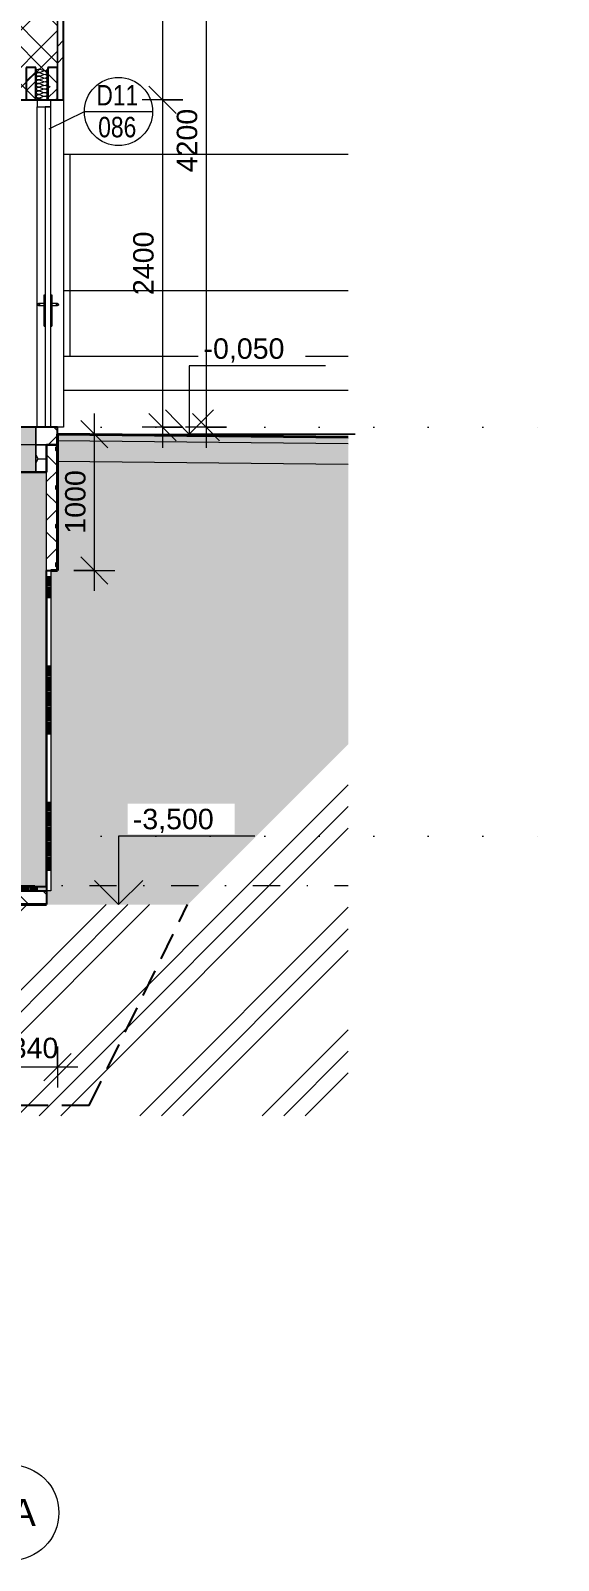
# Model space of a CAD drawing. Header units: millimetres. Extents: x -7743 to 191930, y -8645 to 72638.
# Drawn here: x 53840 to 57715, y -8310 to 2908 of the extents above; entities that cross this region are included whole.
import ezdxf

# ---------------------------------------------------------------- set-up
doc = ezdxf.new("R2010")
doc.units = ezdxf.units.MM
for name, pattern in [('HA_Dash_3mm-S1mm', [300, 200, -100]), ('HA_DashDot_6mm-S2mm', [600, 200, -200, 0, -200]), ('HA_Dot-S4mm', [400, 0, -400])]:
    doc.linetypes.add(name, pattern=pattern)
for name, color, linetype, lineweight in [('A-____-____-DIMS', 9, 'Continuous', 5), ('A-____-____-DIMS-100', 9, 'Continuous', 5), ('A-CLNG-____-MCUT', 9, 'Continuous', 25), ('A-CLNG-____-PATT', 9, 'Continuous', 25), ('A-DETL-____-CNTR', 9, 'HA_DashDot_6mm-S2mm', 9), ('A-DETL-____-HDLN', 9, 'HA_Dash_3mm-S1mm', 25), ('A-DETL-____-OTLN', 9, 'Continuous', 25), ('A-DETL-____-THIN', 9, 'Continuous', 9), ('A-DETL-____-WIDE', 9, 'Continuous', 40), ('A-DETL-GENF-OTLN', 9, 'Continuous', 9), ('A-DOOR-____-IDEN', 9, 'Continuous', 9), ('A-DOOR-____-MCUT', 9, 'Continuous', 9), ('A-DOOR-____-OTLN', 9, 'Continuous', 9), ('A-DOOR-FRAM-MCUT', 9, 'Continuous', 9), ('A-DOOR-FRAM-OTLN', 9, 'Continuous', 9), ('A-FLOR-____-MCUT', 9, 'Continuous', 25), ('A-FLOR-____-OTLN', 9, 'Continuous', 9), ('A-FLOR-____-PATT', 9, 'Continuous', 25), ('A-FLOR-LEVL-OTLN', 9, 'Continuous', 9), ('A-GENM-____-MCUT', 9, 'Continuous', 9), ('A-GENM-____-OTLN', 9, 'Continuous', 9), ('A-WALL-____-MCUT', 9, 'Continuous', 25), ('A-WALL-____-OTLN', 9, 'Continuous', 9), ('A-WALL-____-PATT', 9, 'Continuous', 25), ('G-____-____-DIMS', 9, 'Continuous', 5), ('I-WALL-____-MCUT', 9, 'Continuous', 25), ('S-GRID-____-IDEN', 9, 'Continuous', 9)]:
    doc.layers.add(name, color=color, linetype=linetype, lineweight=lineweight)
doc.styles.add('Arial', font='arial.ttf', dxfattribs={"height": 150})
doc.styles.add('Arial_1', font='arial.ttf', dxfattribs={"height": 200})
doc.styles.add('Arial_3', font='arial.ttf', dxfattribs={"width": 0.8, "height": 150})
doc.dimstyles.new('Inner_Dimensions', dxfattribs={"dimscale": 304.8, "dimtxt": 153.03891, "dimasz": 0.656168, "dimexe": 0.492126, "dimexo": 0.0625, "dimgap": 0.065617, "dimtad": 1, "dimdec": 0, "dimzin": 0, "dimdsep": 46, "dimtxsty": 'Arial', "dimblk1": 'OBLIQUE', "dimblk2": 'OBLIQUE', "dimsah": 1, "dimcen": 0.09, "dimdle": 0.492126, "dimazin": 0, "dimtfac": 1, "dimtdec": 4, "dimtix": 1, "dimtmove": 0, "dimatfit": 3, "dimfxl": 0.492126, "dimfxlon": 1, "dimtvp": 1, "dimtolj": 1, "dimtzin": 0, "dimlwd": 9, "dimlwe": 9, "dimarcsym": 2})
pattern_1 = [(45, (809.75, 1865.4), (-176.7767, 176.7767), []), (45, (880.47, 1865.4), (-176.7767, 176.7767), []), (45, (1021.89, 1865.4), (-106.066, 247.4874), [100, -50, 3.353, -46.647])]

# ---------------------------------------------------------------- blocks, each defined once
blk = doc.blocks.new('HA_DR_Single_Swing_Solid_ButtFrame - In_FAS_900x2350_Unik-2108754-ŘEZ 1-1 OBJEKT A')
at = {"layer": 'A-DOOR-____-MCUT', "color": 250}
for p, q in [((11940, 2350), (11900, 2350)), ((11900, 2350), (11900, 0)), ((11940, 0), (11940, 2350)), ((11900, 0), (11940, 0))]:
    blk.add_line(p, q, dxfattribs=at)
at = {"layer": 'A-DOOR-____-OTLN', "color": 250}
for p, q in [((11892, 907), (11850, 907)), ((11892, 740), (11892, 970)), ((11892, 970), (11900, 970)), ((11940, 970), (11948, 970)), ((11948, 970), (11948, 740)), ((11990, 907), (11948, 907)), ((11850, 892), (11892, 892)), ((11948, 892), (11990, 892)), ((11892, 740), (11900, 740)), ((11940, 740), (11948, 740))]:
    blk.add_line(p, q, dxfattribs=at)
for centre, start, end in [((11850, 900), 0, 180), ((11850, 900), 180, 0), ((11990, 900), 0, 180), ((11990, 900), 180, 0)]:
    blk.add_arc(centre, 7.5, start, end, dxfattribs=at)
for points, knots in [([(11845, 895), (11845, 895), (11844, 895), (11844, 896), (11843, 896), (11843, 897), (11843, 898), (11842, 899), (11842, 900)], [0.75, 0.75, 0.75, 0.75, 0.7708333, 0.7916667, 0.8333333, 0.875, 0.9166667, 1, 1, 1, 1]), ([(11844, 904), (11844, 904), (11844, 904), (11844, 905), (11845, 905), (11845, 906), (11846, 906), (11846, 906)], [0.1666667, 0.1666667, 0.1666667, 0.1666667, 0.2083333, 0.2291667, 0.25, 0.2916667, 0.3333333, 0.3333333, 0.3333333, 0.3333333]), ([(11857, 900), (11857, 899), (11857, 898), (11857, 897), (11857, 896), (11856, 896), (11856, 895), (11855, 895), (11855, 894), (11854, 894), (11853, 893), (11853, 893), (11852, 893), (11852, 893), (11851, 893), (11851, 893), (11850, 893), (11850, 892), (11850, 893), (11849, 893), (11849, 893), (11848, 893), (11848, 893), (11847, 893), (11847, 893), (11846, 893), (11846, 894)], [0, 0, 0, 0, 0.0833333, 0.125, 0.1666667, 0.2083333, 0.2291667, 0.25, 0.2916667, 0.3333333, 0.3541667, 0.375, 0.3958333, 0.4166667, 0.4375, 0.4583333, 0.4791667, 0.5, 0.5208333, 0.5416667, 0.5625, 0.5833333, 0.6041667, 0.625, 0.6458333, 0.6666667, 0.6666667, 0.6666667, 0.6666667]), ([(11855, 905), (11855, 905), (11856, 905), (11856, 904), (11857, 904), (11857, 903), (11857, 902), (11857, 901), (11857, 900)], [0.75, 0.75, 0.75, 0.75, 0.7708333, 0.7916667, 0.8333333, 0.875, 0.9166667, 1, 1, 1, 1]), ([(11982, 900), (11982, 901), (11983, 902), (11983, 903), (11983, 904), (11984, 904), (11984, 905), (11985, 905), (11985, 905)], [0, 0, 0, 0, 0.0833333, 0.125, 0.1666667, 0.2083333, 0.2291667, 0.25, 0.25, 0.25, 0.25]), ([(11994, 894), (11994, 893), (11993, 893), (11993, 893), (11992, 893), (11992, 893), (11991, 893), (11991, 893), (11990, 893), (11990, 892), (11990, 893), (11989, 893), (11989, 893), (11988, 893), (11988, 893), (11987, 893), (11987, 893), (11986, 894), (11986, 894), (11985, 894), (11985, 895), (11984, 895), (11984, 896), (11983, 896), (11983, 897), (11983, 898), (11982, 899), (11982, 900)], [0.3333333, 0.3333333, 0.3333333, 0.3333333, 0.3541667, 0.375, 0.3958333, 0.4166667, 0.4375, 0.4583333, 0.4791667, 0.5, 0.5208333, 0.5416667, 0.5625, 0.5833333, 0.6041667, 0.625, 0.6458333, 0.6666667, 0.6875, 0.7083333, 0.75, 0.7708333, 0.7916667, 0.8333333, 0.875, 0.9166667, 1, 1, 1, 1]), ([(11994, 906), (11994, 906), (11994, 906), (11995, 906), (11995, 905), (11996, 905), (11996, 904), (11996, 904), (11996, 904)], [0.6666667, 0.6666667, 0.6666667, 0.6666667, 0.6875, 0.7083333, 0.75, 0.7708333, 0.7916667, 0.8333333, 0.8333333, 0.8333333, 0.8333333]), ([(11997, 900), (11997, 899), (11997, 898), (11997, 897), (11997, 896), (11996, 896), (11996, 895), (11995, 895), (11995, 895)], [0, 0, 0, 0, 0.0833333, 0.125, 0.1666667, 0.2083333, 0.2291667, 0.25, 0.25, 0.25, 0.25])]:
    blk.add_open_spline(points, degree=3, knots=knots, dxfattribs=at)
for points in [[(11848, 907), (11848, 907), (11849, 907), (11849, 907), (11850, 907), (11850, 907), (11850, 907), (11851, 907), (11851, 907), (11852, 907), (11852, 907), (11853, 907), (11853, 907), (11854, 907), (11854, 906)], [(11986, 906), (11986, 907), (11987, 907), (11987, 907), (11988, 907), (11988, 907), (11989, 907), (11989, 907), (11990, 907), (11990, 907), (11990, 907), (11991, 907), (11991, 907), (11992, 907), (11992, 907)]]:
    blk.add_open_spline(points, degree=3, dxfattribs=at)
at = {"layer": 'A-DOOR-FRAM-MCUT', "color": 250}
for p, q in [((11940, 2400), (11840, 2400)), ((11840, 2400), (11840, 2350)), ((11940, 2350), (11940, 2400)), ((11840, 2350), (11940, 2350))]:
    blk.add_line(p, q, dxfattribs=at)
at = {"layer": 'A-DOOR-FRAM-OTLN', "color": 250}
blk.add_line((11840, 0), (11840, 2350), dxfattribs=at)
blk = doc.blocks.new('TB_Porotherm KP7_1250mm - TB_Porotherm KP7_1250mm-V32-ŘEZ 1-1 OBJEKT A')
at = {"layer": 'A-GENM-____-OTLN', "lineweight": 5}
h = blk.add_hatch(dxfattribs=at)
h.set_pattern_fill('FP_25', color=256, style=0, pattern_type=2)
h.set_pattern_definition(pattern_1)
h.paths.add_polyline_path([(11830, 2400), (11830, 2638), (11760, 2638), (11760, 2400)])
at = {"layer": 'A-GENM-____-MCUT', "color": 10, "lineweight": 25}
for p, q in [((11830, 2638), (11760, 2638)), ((11760, 2638), (11760, 2400)), ((11830, 2400), (11830, 2638)), ((11760, 2400), (11830, 2400))]:
    blk.add_line(p, q, dxfattribs=at)
blk = doc.blocks.new('TB_Porotherm KP7_1250mm - TB_Porotherm KP7_1250mm-V33-ŘEZ 1-1 OBJEKT A')
at = {"layer": 'A-GENM-____-OTLN', "lineweight": 5}
h = blk.add_hatch(dxfattribs=at)
h.set_pattern_fill('FP_25', color=256, style=0, pattern_type=2)
h.set_pattern_definition(pattern_1)
h.paths.add_polyline_path([(11990, 2400), (11990, 2638), (11920, 2638), (11920, 2400), (11936, 2400)])
at = {"layer": 'A-GENM-____-MCUT', "color": 10, "lineweight": 25}
for p, q in [((11990, 2638), (11920, 2638)), ((11920, 2638), (11920, 2400)), ((11990, 2400), (11990, 2638)), ((11920, 2400), (11990, 2400))]:
    blk.add_line(p, q, dxfattribs=at)
blk = doc.blocks.new('185-01_OBJEKT A_Central_rvt-2-ŘEZ 1-1 OBJEKT A')
at = {"layer": 'A-FLOR-____-PATT', "lineweight": 5}
h = blk.add_hatch(color=7, dxfattribs=at)
h.paths.add_polyline_path([(6575, -130), (6575, 0), (4725, 0), (4725, -130), (6467, -130)])
h.paths.add_polyline_path([(997, -130), (4610, -130), (4610, 0), (100, 0), (100, -130)])
h.paths.add_polyline_path([(6975, -130), (11830, -130), (11830, 0), (6975, 0), (6975, -50)])
at = {"layer": 'A-FLOR-____-PATT', "lineweight": 9}
blk.add_hatch(color=254, dxfattribs=at).paths.add_polyline_path([(11830, -330), (11830, -130), (-260, -131), (-260, -330), (9749, -330)])
at = {"layer": 'A-FLOR-____-PATT', "lineweight": 5}
h = blk.add_hatch(dxfattribs=at)
h.set_pattern_fill('FP_22', color=50, style=0, pattern_type=2)
h.set_pattern_definition([(0, (809.754, 1865.4), (117.188, 67.658), [78.125, -156.25]), (120, (809.754, 1865.4), (-117.18755, 67.6588), [78.125, -156.25]), (60, (809.754, 1865.4), (0.00045, 135.3168), [0, -156.25, 78.125, 0])])
h.paths.add_polyline_path([(11830, -330), (11910, -330), (11910, -130), (11830, -130)])
at = {"layer": 'A-WALL-____-PATT', "lineweight": 5}
h = blk.add_hatch(dxfattribs=at)
h.set_pattern_fill('FP_23', color=50, style=0, pattern_type=2)
h.set_pattern_definition([(45, (809.75, 1865.4), (-251.447, 251.447), []), (45, (809.75, 2246.4), (-251.447, 251.447), [])])
h.paths.add_polyline_path([(12035, 2400), (12035, 4200), (11990, 4200), (11990, 2400)])
h.paths.add_polyline_path([(12035, 6600), (12035, 9128), (11990, 9128), (11990, 9112), (12005, 9112), (12005, 8779), (12003, 8779), (12003, 7220), (11990, 7220), (11990, 6600)])
h = blk.add_hatch(dxfattribs=at)
h.set_pattern_fill('FP_20', color=50, style=0, pattern_type=2)
h.set_pattern_definition([(45, (809.75, 1865.4), (-212.132, 212.132), []), (45, (959.75, 1865.4), (-212.132, 212.132), []), (315, (809.75, 1865.4), (212.132, 212.132), []), (315, (959.75, 1865.4), (212.132, 212.132), [])])
h.paths.add_polyline_path([(11910, -130), (11989, -130), (11990, 0), (11830, 0), (11830, -130)])
h.paths.add_polyline_path([(11936, 2400), (11990, 2400), (11990, 3850), (11550, 3850), (11550, 2400)])
at = {"layer": 'A-FLOR-____-MCUT', "color": 10}
for p, q in [((11830, 0), (6975, 0)), ((11910, -330), (11910, -130)), ((-260, -330), (11830, -330)), ((11830, -330), (11910, -330))]:
    blk.add_line(p, q, dxfattribs=at)
at = {"layer": 'A-FLOR-____-MCUT', "color": 250, "lineweight": 9}
for q in [(11830, 0), (6975, -130)]:
    blk.add_line((11830, -130), q, dxfattribs=at)
at = {"layer": 'A-FLOR-____-OTLN', "color": 250}
for p, q in [((11830, -330), (11830, -130)), ((11910, -130), (11830, -130)), ((11830, -130), (11830, -330))]:
    blk.add_line(p, q, dxfattribs=at)
at = {"layer": 'A-WALL-____-MCUT', "color": 10}
for p, q in [((12035, 2400), (12035, 4200)), ((11550, 2400), (11990, 2400)), ((11990, 2400), (12035, 2400)), ((11990, 0), (11830, 0)), ((11990, -50), (11990, 0)), ((11910, -130), (11989, -130))]:
    blk.add_line(p, q, dxfattribs=at)
at = {"layer": 'A-WALL-____-MCUT', "color": 250, "lineweight": 9}
for p, q in [((11990, 3850), (11990, 2400)), ((11990, 2400), (11990, 3850)), ((11830, 0), (11830, -130))]:
    blk.add_line(p, q, dxfattribs=at)
at = {"layer": 'A-WALL-____-OTLN', "color": 250}
for p, q in [((12035, 2400), (12035, 0)), ((12035, 0), (11990, 0)), ((11830, -130), (11910, -130))]:
    blk.add_line(p, q, dxfattribs=at)
at = {"layer": 'A-DOOR-____-OTLN', "color": 250, "lineweight": 9}
blk.add_blockref('HA_DR_Single_Swing_Solid_ButtFrame - In_FAS_900x2350_Unik-2108754-ŘEZ 1-1 OBJEKT A', (0, 0), dxfattribs=at)
at = {"layer": 'A-GENM-____-OTLN', "color": 250, "lineweight": 9}
for name in ['TB_Porotherm KP7_1250mm - TB_Porotherm KP7_1250mm-V32-ŘEZ 1-1 OBJEKT A', 'TB_Porotherm KP7_1250mm - TB_Porotherm KP7_1250mm-V33-ŘEZ 1-1 OBJEKT A']:
    blk.add_blockref(name, (0, 0), dxfattribs=at)
blk = doc.blocks.new('Grid - Radius 3_5mm-353793-ŘEZ 1-1 OBJEKT A')
at = {"layer": 'S-GRID-____-IDEN'}
blk.add_circle((0, -7959.84375), 350, dxfattribs=at)
blk = doc.blocks.new('DIMBLOCK89-ŘEZ 1-1 OBJEKT A')
at = {"layer": 'A-____-____-DIMS-100', "lineweight": 9}
for p, q in [((54808, 4200), (54708, 4300)), ((54958, 4200), (54658, 4200)), ((54808, 4200), (54808, 2400)), ((54808, 4200), (54908, 4100)), ((54808, 4200), (54958, 4200)), ((54808, 2400), (54708, 2500)), ((54958, 2400), (54658, 2400)), ((54808, 2400), (54908, 2300)), ((54808, 2400), (54958, 2400))]:
    blk.add_line(p, q, dxfattribs=at)
at = {"layer": 'A-____-____-DIMS-100', "color": 0, "lineweight": 9, "insert": (54593, 3069), "char_height": 150, "width": 553.77, "attachment_point": 1, "rotation": 90, "line_spacing_factor": 0.941778, "style": 'Arial'}
blk.add_mtext('1800', dxfattribs=at)
blk = doc.blocks.new('_Oblique')
at = {"color": 0, "linetype": 'ByBlock', "lineweight": -2}
blk.add_line((-0.5, -0.5), (0.5, 0.5), dxfattribs=at)
blk = doc.blocks.new('DIMBLOCK90-ŘEZ 1-1 OBJEKT A')
at = {"layer": 'A-____-____-DIMS-100', "lineweight": 9}
for p, q in [((54808, 2400), (54708, 2500)), ((54958, 2400), (54658, 2400)), ((54808, 2400), (54808, -150)), ((54808, 2400), (54908, 2300)), ((54808, 2400), (54958, 2400)), ((54958, 0), (54658, 0)), ((54808, 0), (54708, 100)), ((54808, 0), (54908, -100)), ((54808, 0), (54958, 0))]:
    blk.add_line(p, q, dxfattribs=at)
at = {"layer": 'A-____-____-DIMS-100', "color": 0, "lineweight": 9, "insert": (54593, 969), "char_height": 150, "width": 553.77, "attachment_point": 1, "rotation": 90, "line_spacing_factor": 0.941778, "style": 'Arial'}
blk.add_mtext('2400', dxfattribs=at)
blk = doc.blocks.new('DIMBLOCK95-ŘEZ 1-1 OBJEKT A')
at = {"layer": 'A-____-____-DIMS-100', "lineweight": 9}
for p, q in [((53697, -4842), (53697, -4542)), ((53697, -4692), (53797, -4592)), ((54037, -4542), (54037, -4842)), ((54037, -4692), (54037, -4542)), ((54037, -4692), (54137, -4592)), ((53697, -4692), (53597, -4792)), ((54187, -4692), (53697, -4692)), ((53697, -4692), (53697, -4842)), ((54037, -4692), (53937, -4792))]:
    blk.add_line(p, q, dxfattribs=at)
at = {"layer": 'A-____-____-DIMS-100', "color": 0, "lineweight": 9, "insert": (53694, -4477), "char_height": 150, "width": 415.32, "attachment_point": 1, "line_spacing_factor": 0.941778, "style": 'Arial'}
blk.add_mtext('340', dxfattribs=at)
blk = doc.blocks.new('Spot Elevations - Default-792506-ŘEZ 1-1 OBJEKT A')
at = {"layer": 'G-____-____-DIMS', "lineweight": 9}
for p, q in [((10086, -2500), (9086, -2500)), ((9086, -2500), (9086, -3000)), ((8910, -2823), (9086, -3000)), ((9086, -3000), (9263, -2823))]:
    blk.add_line(p, q, dxfattribs=at)
blk = doc.blocks.new('DIMBLOCK113-ŘEZ 1-1 OBJEKT A')
at = {"layer": 'A-____-____-DIMS-100', "lineweight": 9}
for p, q in [((55128, 4200), (55028, 4300)), ((55278, 4200), (54978, 4200)), ((55128, 4200), (55128, -150)), ((55128, 4200), (55228, 4100)), ((55128, 4200), (55278, 4200)), ((55278, 0), (54978, 0)), ((55128, 0), (55028, 100)), ((55128, 0), (55228, -100)), ((55128, 0), (55278, 0))]:
    blk.add_line(p, q, dxfattribs=at)
at = {"layer": 'A-____-____-DIMS-100', "color": 0, "lineweight": 9, "insert": (54913, 1869), "char_height": 150, "width": 553.77, "attachment_point": 1, "rotation": 90, "line_spacing_factor": 0.941778, "style": 'Arial'}
blk.add_mtext('4200', dxfattribs=at)
blk = doc.blocks.new('DIMBLOCK120-ŘEZ 1-1 OBJEKT A')
at = {"layer": 'A-____-____-DIMS-100', "lineweight": 9}
for p, q in [((54308, -50), (54208, 50)), ((54308, -1200), (54308, 100)), ((54158, -50), (54458, -50)), ((54308, -50), (54158, -50)), ((54308, -50), (54408, -150)), ((54308, -1050), (54208, -950)), ((54158, -1050), (54458, -1050)), ((54308, -1050), (54158, -1050)), ((54308, -1050), (54408, -1150))]:
    blk.add_line(p, q, dxfattribs=at)
at = {"layer": 'A-____-____-DIMS-100', "color": 0, "lineweight": 9, "insert": (54093, -781), "char_height": 150, "width": 553.77, "attachment_point": 1, "rotation": 90, "line_spacing_factor": 0.941778, "style": 'Arial'}
blk.add_mtext('1000', dxfattribs=at)
blk = doc.blocks.new('N_Door Tag - Elevation placed_Door Tag-2142014-ŘEZ 1-1 OBJEKT A')
at = {"layer": 'A-DOOR-____-IDEN'}
blk.add_line((12188, 2315), (12688, 2315), dxfattribs=at)
blk.add_circle((12438, 2315), 250, dxfattribs=at)

msp = doc.modelspace()

# ---------------------------------------------------------------- hatches: boundary and pattern name
at = {"layer": 'A-CLNG-____-PATT', "lineweight": 5}
h = msp.add_hatch(dxfattribs=at)
h.set_pattern_fill('FP_28', color=256, angle=-90, style=0, pattern_type=2)
h.set_pattern_definition([(270, (50890, -3370), (1000, 6e-14), []), (270, (50880, -3370), (1000, 6e-14), []), (270, (50870, -3370), (1000, 6e-14), []), (270, (50860, -3370), (1000, 6e-14), []), (270, (50850, -3370), (1000, 6e-14), []), (270, (50840, -3370), (1000, 6e-14), []), (270, (50830, -3370), (1000, 6e-14), []), (270, (50820, -3370), (1000, 6e-14), []), (270, (50810, -3370), (1000, 6e-14), []), (270, (50800, -3370), (1000, 6e-14), []), (270, (50790, -3370), (1000, 6e-14), []), (270, (50780, -3370), (1000, 6e-14), []), (270, (50770, -3370), (1000, 6e-14), []), (270, (50760, -3370), (1000, 6e-14), []), (270, (50750, -3370), (1000, 6e-14), []), (270, (50740, -3370), (1000, 6e-14), []), (270, (50730, -3370), (1000, 6e-14), []), (270, (50720, -3370), (1000, 6e-14), []), (270, (50710, -3370), (1000, 6e-14), []), (270, (50700, -3370), (1000, 6e-14), []), (270, (50690, -3370), (1000, 6e-14), []), (270, (50680, -3370), (1000, 6e-14), []), (270, (50670, -3370), (1000, 6e-14), []), (270, (50660, -3370), (1000, 6e-14), []), (270, (50650, -3370), (1000, 6e-14), []), (270, (50640, -3370), (1000, 6e-14), []), (270, (50630, -3370), (1000, 6e-14), []), (270, (50620, -3370), (1000, 6e-14), []), (270, (50610, -3370), (1000, 6e-14), []), (270, (50600, -3370), (1000, 6e-14), []), (270, (50590, -3370), (1000, 6e-14), []), (270, (50580, -3370), (1000, 6e-14), []), (270, (50570, -3370), (1000, 6e-14), []), (270, (50560, -3370), (1000, 6e-14), []), (270, (50550, -3370), (1000, 6e-14), []), (270, (50540, -3370), (1000, 6e-14), []), (270, (50530, -3370), (1000, 6e-14), []), (270, (50520, -3370), (1000, 6e-14), []), (270, (50510, -3370), (1000, 6e-14), []), (270, (50500, -3370), (1000, 6e-14), []), (270, (50490, -3370), (1000, 6e-14), []), (270, (50480, -3370), (1000, 6e-14), []), (270, (50470, -3370), (1000, 6e-14), []), (270, (50460, -3370), (1000, 6e-14), []), (270, (50450, -3370), (1000, 6e-14), []), (270, (50440, -3370), (1000, 6e-14), []), (270, (50430, -3370), (1000, 6e-14), []), (270, (50420, -3370), (1000, 6e-14), []), (270, (50410, -3370), (1000, 6e-14), []), (270, (50400, -3370), (1000, 6e-14), []), (270, (50390, -3370), (1000, 6e-14), [])])
h.paths.add_polyline_path([(51796, -3400), (53957.5, -3400), (53957.5, -3370), (47822.5, -3370), (47822.5, -3400), (49608.2, -3400)])
at = {"layer": 'A-DETL-GENF-OTLN', "lineweight": 5}
h = msp.add_hatch(dxfattribs=at)
h.set_pattern_fill('FP_31', color=8, style=0, pattern_type=2)
h.set_pattern_definition([(50, (42857.24, 1865.4), (537.945, -47.064), [56.25, -618.75]), (355, (42857.24, 1865.4), (-104.064, 564.144), [45, -495]), (100.451, (42902.07, 1861.5), (433.886, 517.077), [47.805, -525.857]), (46.184, (42857.24, 2015.4), (800.43, -124.142), [84.375, -928.125]), (96.636, (42923.94, 2005.06), (700.99, 730.593), [71.71, -788.785]), (351.184, (42857.2, 2015.4), (701, 730.586), [67.5, -742.5]), (21, (42932.24, 1977.9), (447.68, -301.964), [56.25, -618.75]), (326, (42932.24, 1977.9), (182.487, 543.863), [45, -495]), (71.451, (42969.55, 1952.74), (630.17, 241.893), [47.805, -525.857]), (37.5, (42857.24, 1865.4), (9.12, 249.6704), [3.353, -485.647, 3.353, -499.147, -496.875]), (37.5, (42857.24, 1865.4), (9.12, 249.6704), [-991.5, 3.353, -493.522]), (7.5, (42857.24, 1865.4), (197.302, 295.809), [3.353, -283.147, 3.353, -474.397, -189.375]), (7.5, (42857.24, 1865.4), (197.302, 295.809), [-764.25, 3.353, -186.022]), (327.5, (42689.99, 1865.4), (400.3668, -16.9162), [3.353, -184.147, 3.353, -581.647, -776.25]), (327.5, (42689.99, 1865.4), (400.3668, -16.9162), [-772.5, 3.353, -772.897]), (317.5, (42615, 1865.4), (437.39, 75.079), [3.353, -240.397, 3.353, -385.147, -551.25]), (317.5, (42615, 1865.4), (437.39, 75.079), [-632.25, 3.353, -547.897])])
h.paths.add_polyline_path([(54996.4, -3500), (56171.7, -2324.8), (56171.7, -271.9), (54037.5, -250), (54037.5, -1050), (53987.5, -1050), (53987.5, -3400), (53957.5, -3400), (53957.5, -3500)])
h.paths.add_polyline_path([(40737.5, -3500), (41787.5, -3500), (41787.5, -1100), (41707.5, -1100), (41707.5, -250.1), (38669, -327.7), (38669, -1431.5), (39247.9, -2010.4)])
h.paths.add_polyline_path([(38669, -176.4), (39363.8, -158.2), (41707.5, -100), (41707.5, -130), (41792.5, -130), (41792.5, -47.9), (38669, -126.4), (38669, -175.4)])
h.paths.add_polyline_path([(56171.7, -121.9), (56171.7, -71.9), (54037.5, -50), (54037.5, -100), (55673.9, -116.8)])
h = msp.add_hatch(dxfattribs=at)
h.set_pattern_fill('FP_32', color=8, style=0, pattern_type=2)
h.set_pattern_definition([(228.013, (43037.239, 2115.4), (-1999.991723, -2250.006964), [33.634, -3329.772]), (184.97, (43014.739, 2090.4), (2999.9987265, 250.013264), [57.717, -5713.981]), (132.51, (42957.239, 2085.4), (2499.979187, -2750.019652), [40.697, -4029.008]), (267.274, (42859.739, 2022.9), (249.972575, 5000.001395), [52.56, -5203.39]), (292.834, (42857.239, 1970.4), (-1250.01776, 2999.992194), [51.539, -5102.343]), (357.274, (42877.239, 1922.9), (-5000.001395, 249.972575), [52.56, -5203.39]), (37.694, (42929.739, 1920.4), (-3250.010563, -2499.9862566), [69.507, -6881.212]), (72.255, (42984.739, 1962.9), (1750.0316505, 5499.9895804), [65.622, -6496.58]), (121.43, (43004.739, 2025.4), (-2000.024534, 3249.984927), [52.738, -5221.018]), (175.236, (42977.239, 2070.4), (2749.998263, -250.016812), [60.208, -2950.191]), (222.397, (42917.239, 2075.4), (-3000.0208517, -2749.976908), [77.862, -7708.344]), (138.814, (43107.239, 2020.4), (-1749.99793, 1500.00222), [26.575, -2630.961]), (171.469, (43087.239, 2037.9), (3249.997542, -500.013532), [50.559, -5005.378]), (225, (43037.24, 2045.4), (3e-14, -250.0004), [35.355, -318.198]), (203.199, (43019.74, 2075.4), (1249.996245, 500.00952), [19.04, -1884.904]), (291.801, (43002.24, 2067.9), (-249.99442, 750.00167), [26.926, -1319.365]), (30.964, (43012.24, 2042.9), (749.9972, 500.0032), [43.732, -1414.006]), (161.565, (43049.74, 2065.4), (499.9992, -250.0003), [31.623, -758.947]), (16.39, (42857.239, 2067.9), (2499.993595, 750.019613), [44.3, -4385.711]), (70.346, (42899.739, 2080.4), (-1000.00873, -2749.997195), [37.165, -3679.352]), (293.199, (43049.74, 2115.4), (-500.00952, 1249.996245), [38.079, -1865.864]), (343.61, (43064.739, 2080.4), (-2499.994555, 750.019895), [44.3, -4385.711]), (339.444, (42857.24, 1912.9), (-1250.000315, 499.99868), [42.72, -2093.281]), (294.775, (42897.239, 1897.9), (-1249.99302, 2750.003142), [35.794, -3543.661]), (66.801, (43052.24, 1865.4), (500.0086, 1249.99664), [38.079, -1865.865]), (17.354, (43067.239, 1900.4), (-3250.00058, -999.998387), [41.908, -4148.856]), (69.444, (42929.74, 1865.4), (-499.99868, -1250.000315), [21.36, -2114.641]), (101.31, (43037.24, 1865.4), (-250.0012, 1000), [12.748, -1262.007]), (165.964, (43034.74, 1877.9), (750.00125, -249.99696), [51.539, -979.238]), (186.009, (42984.739, 1890.4), (2500.000134, 250.000353), [47.763, -4728.481]), (303.69, (43012.24, 2020.4), (-249.9989, 500.0004), [36.056, -865.332]), (353.157, (43032.239, 1990.4), (4249.9978776, -500.016557), [62.949, -6231.891]), (60.945, (43094.739, 1982.9), (-1000.011884, -1749.993018), [25.739, -2548.169]), (90, (43107.24, 2005.4), (-250, 250), [15, -235]), (120.256, (42979.739, 1897.9), (999.986072, -1750.007847), [34.731, -3438.38]), (48.013, (42962.239, 1927.9), (1999.991723, 2250.006964), [67.268, -3296.138]), (0, (43007.24, 1977.9), (250, 250), [65, -185]), (325.305, (43072.239, 1977.9), (-2500.004958, 1749.993015), [39.528, -3913.318]), (254.055, (43104.74, 1955.4), (-249.99316, -1000.00147), [36.4, -1783.627]), (207.646, (43094.739, 1920.4), (-4749.998962, -2500.001369), [59.266, -5867.369]), (175.426, (43042.239, 1892.9), (-3249.999683, 250.004622), [62.7, -6207.268])])
h.paths.add_polyline_path([(38669, -327.7), (41707.5, -250.1), (41707.5, -100), (38669, -176.4), (38669, -223.5)])
h.paths.add_polyline_path([(56171.7, -271.9), (56171.7, -121.9), (54037, -100), (54037, -250)])
h = msp.add_hatch(dxfattribs=at)
h.set_pattern_fill('FP_30', color=50, style=0, pattern_type=2)
h.set_pattern_definition([(45, (42857.24, 1865.4), (-449.013, 449.013), []), (45, (43016, 1865.4), (0, 898.026), []), (45, (42698.5, 1865.4), (0, 898.026), [])])
h.paths.add_polyline_path([(38669, -5050.3), (56171.7, -5050.3), (56171.7, -2324.8), (54996.4, -3500), (40737.5, -3500), (38669, -1431.5), (38669, -4723)])
at = {"layer": 'A-FLOR-____-PATT', "lineweight": 9}
msp.add_hatch(color=256, dxfattribs=at).paths.add_polyline_path([(41787.5, -3400), (53957.5, -3400), (53957.5, -3000), (41787.5, -3000)])
at = {"layer": 'A-FLOR-____-PATT', "lineweight": 5}
h = msp.add_hatch(dxfattribs=at)
h.set_pattern_fill('FP_26', color=256, style=0, pattern_type=2)
h.set_pattern_definition([(315, (42857.24, 1865.4), (215.526, 215.526), []), (315, (42857.24, 2068.6), (215.526, 215.526), [127, -76.2, 12.7, -76.2, -127]), (315, (42857.24, 2068.6), (215.526, 215.526), [-292.1, 127, 0])])
h.paths.add_polyline_path([(53957.5, -3500), (53957.5, -3400), (41787.5, -3400), (41787.5, -3500), (51796, -3500)])
at = {"layer": 'A-WALL-____-PATT', "lineweight": 5}
h = msp.add_hatch(dxfattribs=at)
h.set_pattern_fill('FP_19', color=256, style=0, pattern_type=2)
h.set_pattern_definition([(45, (42927.95, 1865.4), (-141.4214, 141.4214), []), (0, (43153.29, 1931.64), (141.421, 141.421), [25, -257.843]), (45, (43178.3, 1931.64), (-141.4214, 141.4214), [25, -175]), (90, (43195.97, 1949.32), (-141.421, 141.421), [25, -257.843]), (135, (43195.97, 1974.32), (-141.4214, -141.4214), [25, -175]), (0, (43153.29, 1992), (141.421, 141.421), [25, -257.843]), (45, (43135.61, 1974.32), (-141.4214, 141.4214), [25, -175]), (90, (43135.61, 1949.32), (-141.421, 141.421), [25, -257.843]), (135, (43153.3, 1931.64), (-141.4214, -141.4214), [25, -175]), (135, (43120.8, 1865.4), (-141.4214, -141.4214), [])])
h.paths.add_polyline_path([(54037.5, -1050), (54037, -130), (53957.5, -130), (53957.5, -1050), (53987.5, -1050)])
at = {"layer": 'A-WALL-____-PATT', "lineweight": 9}
msp.add_hatch(color=256, dxfattribs=at).paths.add_polyline_path([(53707.5, -3000), (53957.5, -3000), (53957.5, -330), (53707.5, -330), (53707.5, -2550.2)])
at = {"layer": 'A-WALL-____-PATT', "lineweight": 5}
h = msp.add_hatch(dxfattribs=at)
h.set_pattern_fill('FP_29', color=256, angle=270, style=0, pattern_type=2)
h.set_pattern_definition([(180, (53987.5, -2250), (-2e-12, -1000), []), (180, (53987.5, -2240), (-2e-12, -1000), []), (180, (53987.5, -2230), (-2e-12, -1000), []), (180, (53987.5, -2220), (-2e-12, -1000), []), (180, (53987.5, -2210), (-2e-12, -1000), []), (180, (53987.5, -2200), (-2e-12, -1000), []), (180, (53987.5, -2190), (-2e-12, -1000), []), (180, (53987.5, -2180), (-2e-12, -1000), []), (180, (53987.5, -2170), (-2e-12, -1000), []), (180, (53987.5, -2160), (-2e-12, -1000), []), (180, (53987.5, -2150), (-2e-12, -1000), []), (180, (53987.5, -2140), (-2e-12, -1000), []), (180, (53987.5, -2130), (-2e-12, -1000), []), (180, (53987.5, -2120), (-2e-12, -1000), []), (180, (53987.5, -2110), (-2e-12, -1000), []), (180, (53987.5, -2100), (-2e-12, -1000), []), (180, (53987.5, -2090), (-2e-12, -1000), []), (180, (53987.5, -2080), (-2e-12, -1000), []), (180, (53987.5, -2070), (-2e-12, -1000), []), (180, (53987.5, -2060), (-2e-12, -1000), []), (180, (53987.5, -2050), (-2e-12, -1000), []), (180, (53987.5, -2040), (-2e-12, -1000), []), (180, (53987.5, -2030), (-2e-12, -1000), []), (180, (53987.5, -2020), (-2e-12, -1000), []), (180, (53987.5, -2010), (-2e-12, -1000), []), (180, (53987.5, -2000), (-2e-12, -1000), []), (180, (53987.5, -1990), (-2e-12, -1000), []), (180, (53987.5, -1980), (-2e-12, -1000), []), (180, (53987.5, -1970), (-2e-12, -1000), []), (180, (53987.5, -1960), (-2e-12, -1000), []), (180, (53987.5, -1950), (-2e-12, -1000), []), (180, (53987.5, -1940), (-2e-12, -1000), []), (180, (53987.5, -1930), (-2e-12, -1000), []), (180, (53987.5, -1920), (-2e-12, -1000), []), (180, (53987.5, -1910), (-2e-12, -1000), []), (180, (53987.5, -1900), (-2e-12, -1000), []), (180, (53987.5, -1890), (-2e-12, -1000), []), (180, (53987.5, -1880), (-2e-12, -1000), []), (180, (53987.5, -1870), (-2e-12, -1000), []), (180, (53987.5, -1860), (-2e-12, -1000), []), (180, (53987.5, -1850), (-2e-12, -1000), []), (180, (53987.5, -1840), (-2e-12, -1000), []), (180, (53987.5, -1830), (-2e-12, -1000), []), (180, (53987.5, -1820), (-2e-12, -1000), []), (180, (53987.5, -1810), (-2e-12, -1000), []), (180, (53987.5, -1800), (-2e-12, -1000), []), (180, (53987.5, -1790), (-2e-12, -1000), []), (180, (53987.5, -1780), (-2e-12, -1000), []), (180, (53987.5, -1770), (-2e-12, -1000), []), (180, (53987.5, -1760), (-2e-12, -1000), []), (180, (53987.5, -1750), (-2e-12, -1000), [])])
h.paths.add_polyline_path([(53957.5, -3400), (53987.5, -3400), (53987.5, -1100), (53957.5, -1100), (53957.5, -2550.2)])

# ---------------------------------------------------------------- linework, layer by layer
at = {"layer": 'A-CLNG-____-MCUT'}
for p, q in [((53957.5, -3370), (47822.5, -3370)), ((47822.5, -3400), (53957.5, -3400))]:
    msp.add_line(p, q, dxfattribs=at)
at = {"layer": 'A-DETL-____-CNTR'}
msp.add_line((38669, -3360), (56171.7, -3360), dxfattribs=at)
at = {"layer": 'A-DETL-____-HDLN'}
for q in [(54992.5, -3500), (50870, -4975)]:
    msp.add_line((54270, -4975), q, dxfattribs=at)
at = {"layer": 'A-DETL-____-OTLN'}
msp.add_line((53957.5, -3400), (53957.5, -3500), dxfattribs=at)
at = {"layer": 'A-DETL-____-OTLN', "lineweight": 9}
for points in [[(53895.8, 2600), (53889.5, 2600), (53875.4, 2613.3), (53889.5, 2626.7), (53895.8, 2626.7)], [(53895.8, 2573.3), (53889.5, 2573.3), (53875.4, 2586.7), (53889.5, 2600), (53895.8, 2600)], [(53895.8, 2626.7), (53914.1, 2626.7), (53930.8, 2613.3), (53949.2, 2613.3)], [(53949.2, 2613.3), (53930.8, 2613.3), (53914.1, 2600), (53895.8, 2600)], [(53895.8, 2600), (53914.1, 2600), (53930.8, 2586.7), (53949.2, 2586.7)], [(53949.2, 2586.7), (53930.8, 2586.7), (53914.1, 2573.3), (53895.8, 2573.3)], [(53949.2, 2613.3), (53955.4, 2613.3), (53962.5, 2620.4), (53962.5, 2626.7)], [(53949.2, 2586.7), (53955.4, 2586.7), (53969.5, 2600), (53955.4, 2613.3), (53949.2, 2613.3)], [(53949.2, 2560), (53955.4, 2560), (53969.5, 2573.3), (53955.4, 2586.7), (53949.2, 2586.7)], [(53895.8, 2546.7), (53889.5, 2546.7), (53875.4, 2560), (53889.5, 2573.3), (53895.8, 2573.3)], [(53895.8, 2520), (53889.5, 2520), (53875.4, 2533.3), (53889.5, 2546.7), (53895.8, 2546.7)], [(53895.8, 2493.3), (53889.5, 2493.3), (53875.4, 2506.7), (53889.5, 2520), (53895.8, 2520)], [(53895.8, 2466.7), (53889.5, 2466.7), (53875.4, 2480), (53889.5, 2493.3), (53895.8, 2493.3)], [(53895.8, 2573.3), (53914.1, 2573.3), (53930.8, 2560), (53949.2, 2560)], [(53949.2, 2560), (53930.8, 2560), (53914.1, 2546.7), (53895.8, 2546.7)], [(53895.8, 2546.7), (53914.1, 2546.7), (53930.8, 2533.3), (53949.2, 2533.3)], [(53949.2, 2533.3), (53930.8, 2533.3), (53914.1, 2520), (53895.8, 2520)], [(53895.8, 2520), (53914.1, 2520), (53930.8, 2506.7), (53949.2, 2506.7)], [(53949.2, 2506.7), (53930.8, 2506.7), (53914.1, 2493.3), (53895.8, 2493.3)], [(53895.8, 2493.3), (53914.1, 2493.3), (53930.8, 2480), (53949.2, 2480)], [(53949.2, 2480), (53930.8, 2480), (53914.1, 2466.7), (53895.8, 2466.7)], [(53949.2, 2533.3), (53955.4, 2533.3), (53969.5, 2546.7), (53955.4, 2560), (53949.2, 2560)], [(53949.2, 2506.7), (53955.4, 2506.7), (53969.5, 2520), (53955.4, 2533.3), (53949.2, 2533.3)], [(53949.2, 2480), (53955.4, 2480), (53969.5, 2493.3), (53955.4, 2506.7), (53949.2, 2506.7)], [(53949.2, 2453.3), (53955.4, 2453.3), (53969.5, 2466.7), (53955.4, 2480), (53949.2, 2480)], [(53895.8, 2440), (53889.5, 2440), (53875.4, 2453.3), (53889.5, 2466.7), (53895.8, 2466.7)], [(53895.8, 2413.3), (53889.5, 2413.3), (53875.4, 2426.7), (53889.5, 2440), (53895.8, 2440)], [(53882.5, 2400), (53882.5, 2406.3), (53889.5, 2413.3), (53895.8, 2413.3)], [(53895.8, 2466.7), (53914.1, 2466.7), (53930.8, 2453.3), (53949.2, 2453.3)], [(53949.2, 2453.3), (53930.8, 2453.3), (53914.1, 2440), (53895.8, 2440)], [(53895.8, 2440), (53914.1, 2440), (53930.8, 2426.7), (53949.2, 2426.7)], [(53949.2, 2426.7), (53930.8, 2426.7), (53914.1, 2413.3), (53895.8, 2413.3)], [(53895.8, 2413.3), (53914.1, 2413.3), (53930.8, 2400), (53949.2, 2400)], [(53949.2, 2426.7), (53955.4, 2426.7), (53969.5, 2440), (53955.4, 2453.3), (53949.2, 2453.3)], [(53949.2, 2400), (53955.4, 2400), (53969.5, 2413.3), (53955.4, 2426.7), (53949.2, 2426.7)]]:
    msp.add_open_spline(points, degree=3, dxfattribs=at)
at = {"layer": 'A-DETL-____-THIN'}
for p, q in [((56171.7, -121.9), (54037, -100)), ((54037, -250), (56171.7, -271.9)), ((53987.5, -1050), (53987.5, -3400)), ((53987.5, -3400), (53957.5, -3400))]:
    msp.add_line(p, q, dxfattribs=at)
at = {"layer": 'A-DETL-____-WIDE'}
for p, q in [((54037, -100), (54037, -250)), ((54037.5, -50), (54037.5, -100)), ((56171.7, -71.9), (54037.5, -50)), ((54037.5, -250), (54037.5, -1050)), ((54037.5, -1050), (53987.5, -1050)), ((53957.5, -3500), (41787.5, -3500))]:
    msp.add_line(p, q, dxfattribs=at)
at = {"layer": 'A-DOOR-____-IDEN'}
msp.add_line((53976.4, 2188.7), (54235.1, 2314.9), dxfattribs=at)
at = {"layer": 'A-FLOR-____-MCUT'}
msp.add_line((53957.5, -3370), (53957.5, -3000), dxfattribs=at)
at = {"layer": 'A-FLOR-____-OTLN'}
for p, q in [((54082.5, 520), (54128.6, 520)), ((54128.6, 520), (56171.7, 520))]:
    msp.add_line(p, q, dxfattribs=at)
at = {"layer": 'A-FLOR-LEVL-OTLN', "linetype": 'HA_Dot-S4mm'}
msp.add_line((36754.8, 0), (57715.4, 0), dxfattribs=at)
at = {"layer": 'A-FLOR-LEVL-OTLN', "linetype": 'HA_Dot-S4mm', "lineweight": 5}
msp.add_line((36754.8, -3000), (57715.4, -3000), dxfattribs=at)
at = {"layer": 'A-WALL-____-MCUT'}
for p, q in [((53957.5, -130), (53957.5, -330)), ((54037, -130), (53957.5, -130)), ((53957.5, -330), (53707.5, -330)), ((53957.5, -3000), (53957.5, -1050)), ((53957.5, -1050), (53987.5, -1050))]:
    msp.add_line(p, q, dxfattribs=at)
at = {"layer": 'A-WALL-____-MCUT', "lineweight": 9}
msp.add_line((53957.5, -1050), (53957.5, -330), dxfattribs=at)
at = {"layer": 'A-WALL-____-OTLN'}
for p, q in [((56171.7, 2000), (54082.5, 2000)), ((54128.6, 2000), (54128.6, 520)), ((54128.6, 1000), (54082.5, 1000)), ((56171.7, 1000), (54128.6, 1000)), ((56171.7, 270), (54082.5, 270))]:
    msp.add_line(p, q, dxfattribs=at)
at = {"layer": 'G-____-____-DIMS', "lineweight": 9}
for p, q in [((54037.5, -50), (56222.6, -50)), ((56222.6, -50), (55005.7, -50))]:
    msp.add_line(p, q, dxfattribs=at)
at = {"layer": 'I-WALL-____-MCUT'}
for p, q in [((53957.5, -1100), (53957.5, -3400)), ((53987.5, -1100), (53957.5, -1100))]:
    msp.add_line(p, q, dxfattribs=at)

# ---------------------------------------------------------------- block references
at = {"lineweight": 5}
msp.add_blockref('185-01_OBJEKT A_Central_rvt-2-ŘEZ 1-1 OBJEKT A', (42047.5, 0), dxfattribs=at)
at = {"layer": 'A-DOOR-____-IDEN'}
msp.add_blockref('N_Door Tag - Elevation placed_Door Tag-2142014-ŘEZ 1-1 OBJEKT A', (42047.5, 0), dxfattribs=at)
at = {"layer": 'G-____-____-DIMS', "lineweight": 9}
for p in [(45919.4, 2950), (45400.2, -500)]:
    msp.add_blockref('Spot Elevations - Default-792506-ŘEZ 1-1 OBJEKT A', p, dxfattribs=at)
at = {"layer": 'S-GRID-____-IDEN'}
msp.add_blockref('Grid - Radius 3_5mm-353793-ŘEZ 1-1 OBJEKT A', (53697.5, 0), dxfattribs=at)

# ---------------------------------------------------------------- texts
at = {"layer": 'A-DOOR-____-IDEN', "lineweight": 5, "char_height": 150, "attachment_point": 1, "style": 'Arial_3'}
for s, insert, width in [('D11', (54323.1, 2509.7), 378.396), ('086', (54336.3, 2275.9), 346.329)]:
    msp.add_mtext(s, dxfattribs=dict(at, insert=insert, width=width))
at = {"layer": 'S-GRID-____-IDEN', "lineweight": 5, "insert": (53506.3, -7858.4), "char_height": 200, "width": 464.979, "attachment_point": 1, "style": 'Arial_1'}
msp.add_mtext('AA', dxfattribs=at)

# ---------------------------------------------------------------- dimensions: what is measured, and where the dimension line sits
at = {"layer": 'A-____-____-DIMS', "lineweight": 9}
for base, p1, p2, override, picture, middle in [((54808.1, 2400), (54958.1, 4200), (54958.1, 2400), {"dimpost": '<>', "dimfxl": 1800}, 'DIMBLOCK89-ŘEZ 1-1 OBJEKT A', (54711.5, 3300)), ((54808.1, 0), (54958.1, 2400), (54958.1, 0), {"dimpost": '<>', "dimfxl": 2400}, 'DIMBLOCK90-ŘEZ 1-1 OBJEKT A', (54711.5, 1200)), ((54308.1, -50), (54158.1, -1050), (54158.1, -50), {"dimpost": '<>', "dimfxl": 1000.000006}, 'DIMBLOCK120-ŘEZ 1-1 OBJEKT A', (54211.5, -550))]:
    dim = msp.add_linear_dim(base=base, p1=p1, p2=p2, angle=90, dimstyle='Inner_Dimensions', override=override, dxfattribs=at)
    dim.commit()
    dim.dimension.update_dxf_attribs({"geometry": picture, "text_midpoint": middle})
dim = msp.add_linear_dim(base=(53697.5, -4691.8), p1=(54037.5, -4541.8), p2=(53697.5, -4841.8), dimstyle='Inner_Dimensions', override={"dimpost": '<>', "dimfxl": 453.431362}, dxfattribs=at)
dim.commit()
dim.dimension.update_dxf_attribs({"geometry": 'DIMBLOCK95-ŘEZ 1-1 OBJEKT A', "text_midpoint": (53867.5, -4595.1)})

# ---------------------------------------------------------------- next in the draw order: texts
at = {"layer": 'G-____-____-DIMS', "lineweight": 9, "char_height": 150, "width": 710.695, "attachment_point": 1, "line_spacing_factor": 0.941778, "style": 'Arial', "bg_fill": 3, "box_fill_scale": 1.25, "bg_fill_color": 256, "bg_fill_true_color": 13158600, "bg_fill_transparency": 0}
for s, insert in [('-0,050', (55109.6, 651.8)), ('-3,500', (54590.4, -2798.2))]:
    msp.add_mtext(s, dxfattribs=dict(at, insert=insert))

# ---------------------------------------------------------------- next in the draw order: dimensions: what is measured, and where the dimension line sits
at = {"layer": 'A-____-____-DIMS', "lineweight": 9}
dim = msp.add_linear_dim(base=(55127.9, 0), p1=(55277.9, 4200), p2=(55277.9, 0), angle=90, dimstyle='Inner_Dimensions', override={"dimpost": '<>', "dimfxl": 4200}, dxfattribs=at)
dim.commit()
dim.dimension.update_dxf_attribs({"geometry": 'DIMBLOCK113-ŘEZ 1-1 OBJEKT A', "text_midpoint": (55031.4, 2100)})

doc.saveas('drawing.dxf')
